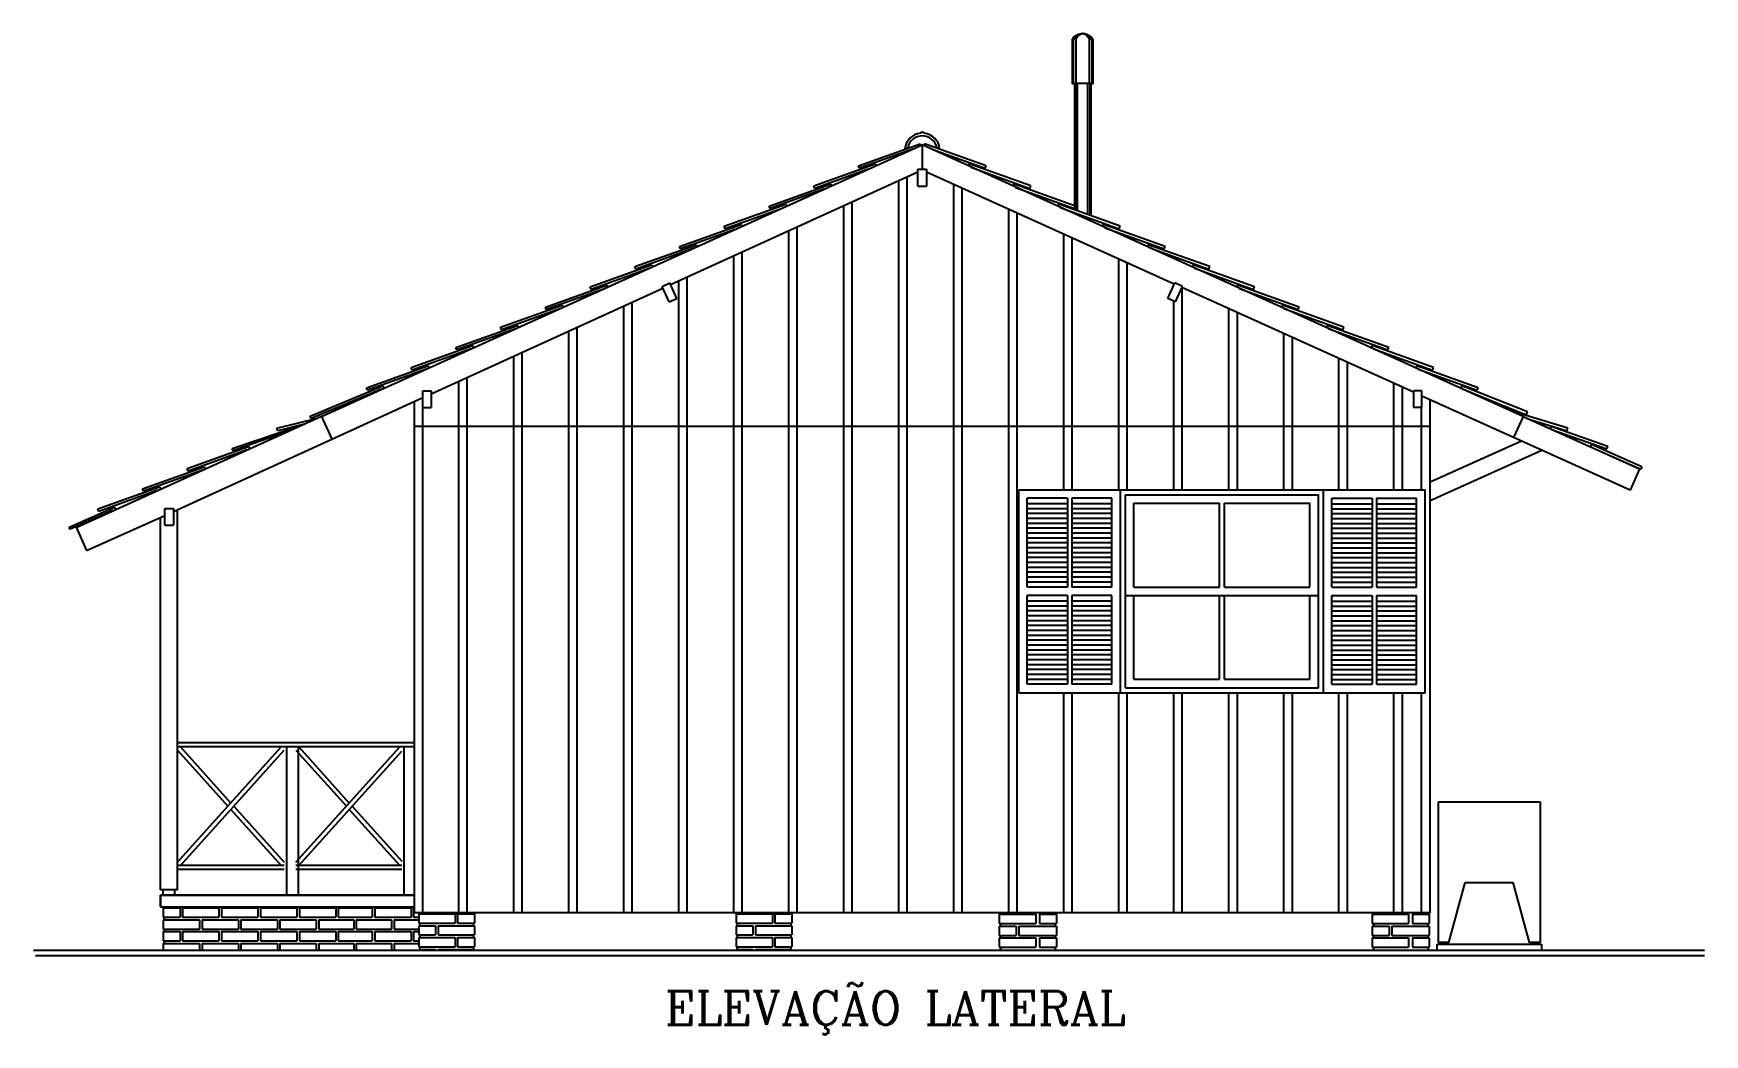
# Model space of a CAD drawing. Extents: x -7 to 226, y -20 to 32.
# Drawn here: x 215.51 to 225.38, y 26.13 to 32.04 of the extents above; entities that cross this region are included whole.
import ezdxf
from ezdxf.enums import TextEntityAlignment as Align

# ---------------------------------------------------------------- set-up
doc = ezdxf.new("R2010")
doc.units = 0
doc.header["$LTSCALE"] = 20
doc.linetypes.add('DASHED2', pattern=[0.375, 0.25, -0.125])
for name, color, linetype in [('DIM', 244, 'CONTINUOUS'), ('MADEIRAME', 244, 'CONTINUOUS'), ('PAREDE', 250, 'CONTINUOUS'), ('PEDRA', 250, 'CONTINUOUS'), ('TELHADO', 1, 'CONTINUOUS'), ('TEXTO', 244, 'CONTINUOUS'), ('VISTAL', 30, 'CONTINUOUS'), ('VISTAP', 244, 'CONTINUOUS')]:
    doc.layers.add(name, color=color, linetype=linetype)
doc.styles.add('ROMANC', font='romanc.shx', dxfattribs={"height": 0.08})

msp = doc.modelspace()

# ---------------------------------------------------------------- linework, layer by layer
at = {"layer": 'DIM', "color": 30, "linetype": 'CONTINUOUS'}
for p, q in [((216.3578, 26.9802), (216.3578, 29.2279)), ((216.2578, 26.9802), (216.2578, 29.1819)), ((217.0028, 26.9502), (217.0028, 27.8252)), ((217.0728, 26.9502), (217.0728, 27.8252)), ((216.2578, 26.8802), (216.2578, 26.9502))]:
    msp.add_line(p, q, dxfattribs=at)
at = {"layer": 'MADEIRAME'}
for p, q in [((217.2078, 29.7782), (220.7578, 31.3829)), ((224.3078, 29.7782), (220.7578, 31.3829)), ((222.2459, 30.5597), (220.7819, 31.2215)), ((223.6591, 29.921), (222.2914, 30.5392)), ((224.2513, 29.6532), (223.7091, 29.8984))]:
    msp.add_line(p, q, dxfattribs=at)
at = {"layer": 'MADEIRAME', "color": 244, "linetype": 'CONTINUOUS'}
for p, q in [((220.7578, 31.3829), (220.7578, 31.2391)), ((220.7319, 31.1391), (220.7319, 31.2391)), ((220.7319, 31.2391), (220.7819, 31.2391)), ((220.7819, 31.2396), (220.7819, 31.1391)), ((220.7319, 31.1391), (220.7819, 31.1391)), ((217.8066, 29.9302), (217.8566, 29.9302)), ((217.8066, 29.8302), (217.8066, 29.9302)), ((217.8566, 29.9302), (217.8566, 29.8302)), ((223.7091, 29.9302), (223.6591, 29.9302)), ((223.6591, 29.9302), (223.6591, 29.8302)), ((223.7091, 29.8302), (223.7091, 29.9302)), ((217.8066, 29.8302), (217.8566, 29.8302)), ((223.7091, 29.8302), (223.6591, 29.8302)), ((217.2078, 29.7782), (217.2692, 29.6437)), ((224.3078, 29.7782), (224.2513, 29.6532))]:
    msp.add_line(p, q, dxfattribs=at)
at = {"layer": 'MADEIRAME', "color": 30, "linetype": 'CONTINUOUS'}
for p, q in [((217.2078, 29.7782), (215.7595, 29.1206)), ((224.3078, 29.7782), (224.995, 29.4675)), ((224.9813, 29.4736), (224.995, 29.4675)), ((225.0078, 29.4796), (225.0024, 29.4674)), ((216.3578, 27.1439), (216.971, 27.8252)), ((216.3578, 27.8065), (216.656, 27.4752)), ((216.3747, 27.8252), (216.6728, 27.4939)), ((216.3747, 27.1252), (216.9878, 27.8065)), ((217.0578, 27.1439), (217.671, 27.8252)), ((217.0578, 27.8065), (217.356, 27.4752)), ((217.0747, 27.8252), (217.3728, 27.4939)), ((217.0747, 27.1252), (217.6828, 27.801)), ((216.6728, 27.4565), (216.971, 27.1252)), ((216.6897, 27.4752), (216.9878, 27.1439)), ((217.3728, 27.4565), (217.671, 27.1252)), ((217.3897, 27.4752), (217.6828, 27.1495))]:
    msp.add_line(p, q, dxfattribs=at)
at = {"layer": 'MADEIRAME', "color": 30}
for p, q in [((217.7578, 29.7202), (223.7578, 29.7202)), ((224.2969, 29.6327), (223.7578, 29.3899)), ((224.9388, 29.3425), (224.2513, 29.6532)), ((224.4187, 29.5776), (223.7578, 29.2795))]:
    msp.add_line(p, q, dxfattribs=at)
at = {"layer": 'MADEIRAME', "color": 250, "linetype": 'CONTINUOUS'}
for p, q in [((216.2834, 29.235), (216.3334, 29.235)), ((216.2834, 29.135), (216.2834, 29.235)), ((216.3334, 29.235), (216.3334, 29.135)), ((216.2834, 29.135), (216.3334, 29.135))]:
    msp.add_line(p, q, dxfattribs=at)
at = {"layer": 'PAREDE', "color": 244, "linetype": 'CONTINUOUS'}
for p, q in [((220.7482, 31.456), (220.7466, 31.4516)), ((220.7675, 31.456), (220.769, 31.4516)), ((220.3813, 31.2596), (220.7444, 31.3894)), ((220.7013, 31.3574), (220.387, 31.2448)), ((220.6554, 31.3597), (220.6725, 31.3658)), ((220.7444, 31.3894), (220.7494, 31.3791)), ((220.7713, 31.3894), (220.7663, 31.3791)), ((221.1344, 31.2596), (220.7713, 31.3894)), ((220.8149, 31.3571), (221.1287, 31.2448)), ((220.8603, 31.3597), (220.8432, 31.3658)), ((220.1169, 31.1403), (220.4801, 31.2701)), ((220.439, 31.2388), (220.1226, 31.1255)), ((220.387, 31.2448), (220.3813, 31.2596)), ((220.4801, 31.2701), (220.4851, 31.2596)), ((221.0356, 31.2701), (221.0306, 31.2596)), ((221.3988, 31.1403), (221.0356, 31.2701)), ((221.0439, 31.2505), (221.393, 31.1255)), ((221.1287, 31.2448), (221.1344, 31.2596)), ((219.8526, 31.021), (220.2157, 31.1508)), ((220.1767, 31.1202), (219.8583, 31.0062)), ((220.1226, 31.1255), (220.1169, 31.1403)), ((220.2157, 31.1508), (220.2209, 31.1402)), ((221.2999, 31.1508), (221.2948, 31.1402)), ((221.6631, 31.021), (221.2999, 31.1508)), ((221.3083, 31.1312), (221.6574, 31.0062)), ((221.393, 31.1255), (221.3988, 31.1403)), ((219.5883, 30.9017), (219.9514, 31.0315)), ((219.9143, 31.0016), (219.594, 30.8869)), ((219.8583, 31.0062), (219.8526, 31.021)), ((219.9514, 31.0315), (219.9566, 31.0207)), ((221.5643, 31.0315), (221.5591, 31.0207)), ((221.9274, 30.9017), (221.5643, 31.0315)), ((221.5726, 31.0119), (221.9217, 30.8869)), ((221.6574, 31.0062), (221.6631, 31.021)), ((219.3239, 30.7824), (219.6871, 30.9122)), ((219.594, 30.8869), (219.5883, 30.9017)), ((219.6871, 30.9122), (219.6924, 30.9013)), ((221.8286, 30.9122), (221.8233, 30.9013)), ((222.1917, 30.7824), (221.8286, 30.9122)), ((221.9217, 30.8869), (221.9274, 30.9017)), ((219.652, 30.883), (219.3297, 30.7676)), ((221.8369, 30.8926), (222.186, 30.7676)), ((219.0596, 30.6632), (219.4228, 30.7929)), ((219.4144, 30.7733), (219.0653, 30.6483)), ((219.3297, 30.7676), (219.3239, 30.7824)), ((219.4228, 30.7929), (219.4281, 30.7818)), ((222.0929, 30.7929), (222.0876, 30.7818)), ((222.4561, 30.6632), (222.0929, 30.7929)), ((222.1012, 30.7733), (222.4504, 30.6483)), ((222.186, 30.7676), (222.1917, 30.7824)), ((218.7953, 30.5439), (219.1584, 30.6736)), ((219.1501, 30.654), (218.801, 30.529)), ((219.0653, 30.6483), (219.0596, 30.6632)), ((219.1584, 30.6736), (219.1638, 30.6624)), ((222.3572, 30.6736), (222.3518, 30.6624)), ((222.7204, 30.5439), (222.3572, 30.6736)), ((222.3656, 30.654), (222.7147, 30.529)), ((222.4504, 30.6483), (222.4561, 30.6632)), ((218.531, 30.4246), (218.8941, 30.5543)), ((218.8858, 30.5347), (218.5367, 30.4097)), ((218.801, 30.529), (218.7953, 30.5439)), ((218.8941, 30.5543), (218.8996, 30.5429)), ((219.2211, 30.5461), (219.2667, 30.5666)), ((222.2946, 30.5461), (222.249, 30.5666)), ((222.6216, 30.5543), (222.6161, 30.5429)), ((222.9847, 30.4246), (222.6216, 30.5543)), ((222.6299, 30.5347), (222.979, 30.4097)), ((222.7147, 30.529), (222.7204, 30.5439)), ((218.2666, 30.3053), (218.6298, 30.435)), ((218.6215, 30.4154), (218.2723, 30.2904)), ((218.5367, 30.4097), (218.531, 30.4246)), ((218.6298, 30.435), (218.6353, 30.4235)), ((219.2623, 30.4549), (219.308, 30.4755)), ((222.2534, 30.4549), (222.2077, 30.4755)), ((222.8859, 30.435), (222.8803, 30.4235)), ((223.2491, 30.3053), (222.8859, 30.435)), ((222.8942, 30.4154), (223.2433, 30.2904)), ((222.979, 30.4097), (222.9847, 30.4246)), ((218.0023, 30.186), (218.3655, 30.3157)), ((218.3655, 30.3157), (218.3711, 30.304)), ((223.1502, 30.3157), (223.1446, 30.304)), ((223.5134, 30.186), (223.1502, 30.3157)), ((218.3571, 30.2962), (218.008, 30.1711)), ((218.2723, 30.2904), (218.2666, 30.3053)), ((223.1586, 30.2962), (223.5077, 30.1711)), ((223.2433, 30.2904), (223.2491, 30.3053)), ((217.738, 30.0667), (218.1011, 30.1964)), ((218.0928, 30.1769), (217.7437, 30.0518)), ((218.008, 30.1711), (218.0023, 30.186)), ((218.1011, 30.1964), (218.1068, 30.1846)), ((223.4146, 30.1964), (223.4089, 30.1846)), ((223.7777, 30.0667), (223.4146, 30.1964)), ((223.4229, 30.1769), (223.772, 30.0518)), ((223.5077, 30.1711), (223.5134, 30.186)), ((217.4737, 29.9474), (217.8368, 30.0772)), ((217.8285, 30.0576), (217.4794, 29.9325)), ((217.7437, 30.0518), (217.738, 30.0667)), ((217.8368, 30.0772), (217.8426, 30.0651)), ((223.6789, 30.0772), (223.6731, 30.0651)), ((224.042, 29.9474), (223.6789, 30.0772)), ((223.6872, 30.0576), (224.0363, 29.9325)), ((223.772, 30.0518), (223.7777, 30.0667)), ((217.1419, 29.7805), (217.5709, 29.9579)), ((217.5625, 29.9383), (217.1477, 29.7652)), ((217.4794, 29.9325), (217.4737, 29.9474)), ((217.5709, 29.9579), (217.577, 29.9451)), ((223.9448, 29.9579), (223.9387, 29.9451)), ((224.3329, 29.806), (223.9448, 29.9579)), ((223.9531, 29.9383), (224.3261, 29.7884)), ((224.0363, 29.9325), (224.042, 29.9474)), ((223.7578, 26.8452), (223.7578, 29.8763)), ((217.1477, 29.7652), (217.1419, 29.7805)), ((224.3261, 29.7884), (224.3329, 29.806))]:
    msp.add_line(p, q, dxfattribs=at)
at = {"layer": 'PAREDE', "color": 30, "linetype": 'CONTINUOUS'}
for p, q in [((216.6807, 29.5895), (217.106, 29.7322)), ((216.945, 29.7088), (217.1856, 29.7682)), ((217.106, 29.7322), (216.9507, 29.6939)), ((224.5707, 29.7088), (224.2338, 29.8117)), ((224.3545, 29.7572), (224.565, 29.6939)), ((224.4735, 29.7193), (224.4672, 29.7062)), ((224.8072, 29.6007), (224.4735, 29.7193)), ((217.0355, 29.6997), (216.6864, 29.5747)), ((216.9507, 29.6939), (216.945, 29.7088)), ((224.4818, 29.6997), (224.8015, 29.5859)), ((224.565, 29.6939), (224.5707, 29.7088)), ((216.4147, 29.4702), (216.7779, 29.6)), ((216.7696, 29.5804), (216.4204, 29.4554)), ((216.6864, 29.5747), (216.6807, 29.5895)), ((216.7696, 29.5804), (216.7697, 29.5802)), ((216.7779, 29.6), (216.7843, 29.5868)), ((224.7105, 29.6124), (224.7041, 29.5991)), ((225.0078, 29.4796), (224.7105, 29.6124)), ((224.7188, 29.5928), (225.0024, 29.4674)), ((224.8015, 29.5859), (224.8072, 29.6007)), ((216.152, 29.3509), (216.5152, 29.4807)), ((216.5068, 29.4611), (216.1577, 29.3361)), ((216.4204, 29.4554), (216.4147, 29.4702)), ((216.5152, 29.4807), (216.5213, 29.4679)), ((215.8877, 29.2316), (216.2508, 29.3614)), ((216.2425, 29.3418), (215.8934, 29.2168)), ((216.1577, 29.3361), (216.152, 29.3509)), ((216.2508, 29.3614), (216.2571, 29.3485)), ((215.7175, 29.1238), (215.9849, 29.2421)), ((215.8934, 29.2168), (215.8877, 29.2316)), ((215.9849, 29.2421), (215.9915, 29.2284)), ((215.9766, 29.2225), (215.7244, 29.1111)), ((215.9766, 29.2225), (215.9769, 29.2218)), ((215.7241, 29.1093), (215.7184, 29.1242))]:
    msp.add_line(p, q, dxfattribs=at)
at = {"layer": 'PEDRA', "color": 244}
for p, q in [((217.7578, 26.8452), (217.7578, 29.8667)), ((223.7578, 26.8452), (217.7578, 26.8452))]:
    msp.add_line(p, q, dxfattribs=at)
at = {"layer": 'PEDRA', "color": 30}
msp.add_line((217.6978, 26.9502), (217.6978, 27.8252), dxfattribs=at)
at = {"layer": 'TELHADO', "color": 244, "linetype": 'CONTINUOUS'}
for p, q in [((221.6153, 29.2952), (221.6153, 28.7702)), ((221.6403, 29.2952), (221.6403, 28.7702)), ((223.4153, 29.2952), (223.4153, 28.7702)), ((223.4403, 29.2952), (223.4403, 28.7702)), ((221.6153, 28.7202), (221.6153, 28.1952)), ((221.6403, 28.7202), (221.6403, 28.1952)), ((223.4153, 28.7202), (223.4153, 28.1952)), ((223.4403, 28.7202), (223.4403, 28.1952))]:
    msp.add_line(p, q, dxfattribs=at)
for centre, radius, start, end in [((220.7578, 31.3493), 0.103, 96.24827, 174.19626), ((220.7578, 31.3493), 0.087, 10.94119, 169.05881), ((220.7578, 31.3535), 0.103, 84.60708, 95.39292), ((220.7578, 31.3493), 0.103, 5.80374, 83.75173)]:
    msp.add_arc(centre, radius, start, end, dxfattribs=at)
at = {"layer": 'VISTAL', "color": 30}
for p, q in [((221.6635, 31.7447), (221.6635, 30.996)), ((221.6742, 30.9922), (221.6742, 31.7447)), ((221.7361, 30.9701), (221.7361, 31.7447)), ((221.7469, 31.7447), (221.7469, 30.9663))]:
    msp.add_line(p, q, dxfattribs=at)
at = {"layer": 'VISTAL', "color": 30, "linetype": 'CONTINUOUS'}
for p, q in [((216.2728, 26.9502), (216.2728, 26.9802)), ((216.3428, 26.9502), (216.3428, 26.9802)), ((216.2578, 26.9502), (217.7578, 26.9502)), ((216.2578, 26.9502), (216.2578, 26.8802)), ((216.2578, 26.8802), (217.7578, 26.8802))]:
    msp.add_line(p, q, dxfattribs=at)
at = {"layer": 'VISTAL', "color": 30}
for points in [[(221.6433, 32.0019), (221.6516, 32.0162), (221.6647, 32.0281), (221.679, 32.0364), (221.6957, 32.0412), (221.7135, 32.0412), (221.7302, 32.0364), (221.7445, 32.0281), (221.7576, 32.0162), (221.7671, 32.0019)], [(221.6433, 32.0019), (221.6433, 31.7447), (221.6504, 31.7447), (221.6504, 32.0019)], [(221.6492, 32.0019), (221.6588, 32.0174), (221.6719, 32.0304), (221.6885, 32.0388), (221.7064, 32.0412)], [(221.6695, 32.0162), (221.6635, 32.0019)], [(221.6647, 32.0019), (221.6647, 31.7447)], [(221.6695, 32.0162), (221.679, 32.0281), (221.6921, 32.0364), (221.7064, 32.0412), (221.7028, 32.0412), (221.7171, 32.0364), (221.7302, 32.0281), (221.7397, 32.0162), (221.7457, 32.0019)], [(221.7207, 32.0388), (221.7028, 32.0412)], [(221.7207, 32.0388), (221.7373, 32.0304), (221.7504, 32.0174), (221.76, 32.0019)], [(221.7457, 31.7447), (221.7457, 32.0019)], [(221.76, 32.0019), (221.76, 31.7447), (221.7671, 31.7447), (221.7671, 32.0019)], [(221.7671, 31.7447), (221.6433, 31.7447)], [(221.6576, 31.7447), (221.6576, 30.9982)], [(221.7528, 31.7447), (221.7528, 30.9641)]]:
    msp.add_lwpolyline(points, dxfattribs=at)
at = {"layer": 'VISTAP', "color": 244}
for p, q in [((219.271, 30.5572), (220.7319, 31.2238)), ((217.8566, 29.9118), (219.2255, 30.5364)), ((219.2623, 30.4549), (219.2211, 30.5461)), ((219.3078, 30.4755), (219.2667, 30.5666)), ((222.2078, 30.4755), (222.249, 30.5666)), ((222.2534, 30.4549), (222.2946, 30.5461)), ((217.2692, 29.6437), (217.8066, 29.889))]:
    msp.add_line(p, q, dxfattribs=at)
at = {"layer": 'VISTAP', "color": 30}
for p, q in [((220.619, 26.8452), (220.619, 31.1723)), ((220.669, 26.8452), (220.669, 31.1951)), ((220.944, 26.8452), (220.944, 31.1482)), ((220.994, 26.8452), (220.994, 31.1256)), ((220.294, 26.8452), (220.294, 31.024)), ((220.344, 26.8452), (220.344, 31.0468)), ((221.269, 26.8452), (221.269, 31.0013)), ((221.319, 26.8452), (221.319, 30.9787)), ((219.969, 26.8452), (219.969, 30.8757)), ((220.019, 26.8452), (220.019, 30.8985)), ((221.594, 29.3452), (221.594, 30.8544)), ((221.644, 29.3452), (221.644, 30.8318)), ((219.644, 26.8452), (219.644, 30.7274)), ((219.694, 26.8452), (219.694, 30.7502)), ((221.919, 29.3452), (221.919, 30.7075)), ((221.969, 29.3452), (221.969, 30.6849)), ((219.319, 26.8452), (219.319, 30.5791)), ((219.369, 26.8452), (219.369, 30.6019)), ((222.294, 29.3452), (222.294, 30.5463)), ((218.994, 26.8452), (218.994, 30.4308)), ((219.044, 26.8452), (219.044, 30.4536)), ((222.244, 29.3452), (222.244, 30.4592)), ((222.569, 29.3452), (222.569, 30.4137)), ((222.619, 29.3452), (222.619, 30.3911)), ((218.669, 26.8452), (218.669, 30.2825)), ((218.719, 26.8452), (218.719, 30.3053)), ((222.894, 29.3452), (222.894, 30.2668)), ((222.944, 29.3452), (222.944, 30.2442)), ((218.344, 26.8452), (218.344, 30.1342)), ((218.394, 26.8452), (218.394, 30.157)), ((223.219, 29.3452), (223.219, 30.1199)), ((223.269, 29.3452), (223.269, 30.0973)), ((218.019, 26.8452), (218.019, 29.9859)), ((218.069, 26.8452), (218.069, 30.0087)), ((223.544, 29.3452), (223.544, 29.973)), ((223.594, 29.3452), (223.594, 29.9504)), ((217.8078, 26.8452), (217.8078, 29.8302)), ((223.7078, 29.3452), (223.7078, 29.8302)), ((216.3334, 29.2167), (217.2692, 29.6437)), ((215.8208, 28.9857), (216.2834, 29.1934)), ((221.594, 26.8452), (221.594, 28.1452)), ((221.644, 26.8452), (221.644, 28.1452)), ((221.919, 26.8452), (221.919, 28.1452)), ((221.969, 26.8452), (221.969, 28.1452)), ((222.244, 26.8452), (222.244, 28.1452)), ((222.294, 26.8452), (222.294, 28.1452)), ((222.569, 26.8452), (222.569, 28.1452)), ((222.619, 26.8452), (222.619, 28.1452)), ((222.894, 26.8452), (222.894, 28.1452)), ((222.944, 26.8452), (222.944, 28.1452)), ((223.219, 26.8452), (223.219, 28.1452)), ((223.269, 26.8452), (223.269, 28.1452)), ((223.544, 26.8452), (223.544, 28.1452)), ((223.594, 26.8452), (223.594, 28.1452)), ((223.7078, 26.8452), (223.7078, 28.1452)), ((217.7578, 27.8502), (216.3578, 27.8502)), ((217.7578, 27.8252), (216.3578, 27.8252)), ((216.9878, 27.1252), (216.3578, 27.1252)), ((216.9878, 27.1002), (216.3578, 27.1002)), ((217.6828, 27.1252), (217.0578, 27.1252)), ((217.6828, 27.1002), (217.0578, 27.1002)), ((217.7578, 26.9502), (216.2578, 26.9502))]:
    msp.add_line(p, q, dxfattribs=at)
at = {"layer": 'VISTAP', "color": 30, "linetype": 'DASHED2'}
for p, q in [((224.9951, 29.4676), (224.9388, 29.3425)), ((215.7589, 29.1233), (215.8208, 28.9857))]:
    msp.add_line(p, q, dxfattribs=at)
at = {"layer": 'VISTAP', "color": 244, "linetype": 'CONTINUOUS'}
for p, q in [((221.3278, 28.1452), (221.3278, 29.3452)), ((221.3278, 29.3452), (223.7278, 29.3452)), ((221.9278, 28.1452), (221.9278, 29.3452)), ((223.1278, 28.1452), (223.1278, 29.3452)), ((223.7278, 28.1452), (223.7278, 29.3452)), ((221.3778, 28.7702), (221.3778, 29.2952)), ((221.6153, 29.2952), (221.3778, 29.2952)), ((221.6153, 29.2615), (221.3778, 29.2615)), ((221.6153, 29.2326), (221.3778, 29.2326)), ((221.8778, 29.2952), (221.6403, 29.2952)), ((221.8778, 29.2615), (221.6403, 29.2615)), ((221.8778, 29.2326), (221.6403, 29.2326)), ((221.8778, 28.7702), (221.8778, 29.2952)), ((221.9578, 28.1752), (221.9578, 29.3152)), ((221.9578, 29.3152), (223.0978, 29.3152)), ((222.0078, 28.7702), (222.0078, 29.2652)), ((222.0078, 29.2652), (222.5128, 29.2652)), ((222.5128, 28.7702), (222.5128, 29.2652)), ((222.5428, 28.7702), (222.5428, 29.2652)), ((222.5428, 29.2652), (223.0478, 29.2652)), ((223.0478, 28.7702), (223.0478, 29.2652)), ((223.0978, 28.1752), (223.0978, 29.3152)), ((223.1778, 28.7702), (223.1778, 29.2952)), ((223.1778, 29.2952), (223.4153, 29.2952)), ((223.1778, 29.2615), (223.4153, 29.2615)), ((223.1778, 29.2326), (223.4153, 29.2326)), ((223.4403, 29.2952), (223.6778, 29.2952)), ((223.4403, 29.2615), (223.6778, 29.2615)), ((223.4403, 29.2326), (223.6778, 29.2326)), ((223.6778, 28.7702), (223.6778, 29.2952)), ((221.6153, 29.2037), (221.3778, 29.2037)), ((221.6153, 29.1748), (221.3778, 29.1748)), ((221.6153, 29.1459), (221.3778, 29.1459)), ((221.8778, 29.2037), (221.6403, 29.2037)), ((221.8778, 29.1748), (221.6403, 29.1748)), ((221.8778, 29.1459), (221.6403, 29.1459)), ((223.1778, 29.2037), (223.4153, 29.2037)), ((223.1778, 29.1748), (223.4153, 29.1748)), ((223.1778, 29.1459), (223.4153, 29.1459)), ((223.4403, 29.2037), (223.6778, 29.2037)), ((223.4403, 29.1748), (223.6778, 29.1748)), ((223.4403, 29.1459), (223.6778, 29.1459)), ((221.6153, 29.117), (221.3778, 29.117)), ((221.6153, 29.0881), (221.3778, 29.0881)), ((221.6153, 29.0592), (221.3778, 29.0592)), ((221.6153, 29.0303), (221.3778, 29.0303)), ((221.8778, 29.117), (221.6403, 29.117)), ((221.8778, 29.0881), (221.6403, 29.0881)), ((221.8778, 29.0592), (221.6403, 29.0592)), ((221.8778, 29.0303), (221.6403, 29.0303)), ((223.1778, 29.117), (223.4153, 29.117)), ((223.1778, 29.0881), (223.4153, 29.0881)), ((223.1778, 29.0592), (223.4153, 29.0592)), ((223.1778, 29.0303), (223.4153, 29.0303)), ((223.4403, 29.117), (223.6778, 29.117)), ((223.4403, 29.0881), (223.6778, 29.0881)), ((223.4403, 29.0592), (223.6778, 29.0592)), ((223.4403, 29.0303), (223.6778, 29.0303)), ((221.6153, 29.0014), (221.3778, 29.0014)), ((221.6153, 28.9725), (221.3778, 28.9725)), ((221.6153, 28.9436), (221.3778, 28.9436)), ((221.8778, 29.0014), (221.6403, 29.0014)), ((221.8778, 28.9725), (221.6403, 28.9725)), ((221.8778, 28.9436), (221.6403, 28.9436)), ((223.1778, 29.0014), (223.4153, 29.0014)), ((223.1778, 28.9725), (223.4153, 28.9725)), ((223.1778, 28.9436), (223.4153, 28.9436)), ((223.4403, 29.0014), (223.6778, 29.0014)), ((223.4403, 28.9725), (223.6778, 28.9725)), ((223.4403, 28.9436), (223.6778, 28.9436)), ((221.6153, 28.9147), (221.3778, 28.9147)), ((221.6153, 28.8858), (221.3778, 28.8858)), ((221.6153, 28.8569), (221.3778, 28.8569)), ((221.8778, 28.9147), (221.6403, 28.9147)), ((221.8778, 28.8858), (221.6403, 28.8858)), ((221.8778, 28.8569), (221.6403, 28.8569)), ((223.1778, 28.9147), (223.4153, 28.9147)), ((223.1778, 28.8858), (223.4153, 28.8858)), ((223.1778, 28.8569), (223.4153, 28.8569)), ((223.4403, 28.9147), (223.6778, 28.9147)), ((223.4403, 28.8858), (223.6778, 28.8858)), ((223.4403, 28.8569), (223.6778, 28.8569)), ((221.6153, 28.828), (221.3778, 28.828)), ((221.6153, 28.7991), (221.3778, 28.7991)), ((221.6153, 28.7702), (221.3778, 28.7702)), ((221.8778, 28.828), (221.6403, 28.828)), ((221.8778, 28.7991), (221.6403, 28.7991)), ((221.8778, 28.7702), (221.6403, 28.7702)), ((222.0078, 28.7702), (222.5128, 28.7702)), ((222.5428, 28.7702), (223.0478, 28.7702)), ((223.1778, 28.828), (223.4153, 28.828)), ((223.1778, 28.7991), (223.4153, 28.7991)), ((223.1778, 28.7702), (223.4153, 28.7702)), ((223.4403, 28.828), (223.6778, 28.828)), ((223.4403, 28.7991), (223.6778, 28.7991)), ((223.4403, 28.7702), (223.6778, 28.7702)), ((221.6153, 28.7202), (221.3778, 28.7202)), ((221.3778, 28.1952), (221.3778, 28.7202)), ((221.6153, 28.6865), (221.3778, 28.6865)), ((221.6153, 28.6576), (221.3778, 28.6576)), ((221.8778, 28.7202), (221.6403, 28.7202)), ((221.8778, 28.6865), (221.6403, 28.6865)), ((221.8778, 28.6576), (221.6403, 28.6576)), ((221.8778, 28.1952), (221.8778, 28.7202)), ((221.9578, 28.7202), (223.0978, 28.7202)), ((222.0078, 28.2252), (222.0078, 28.7202)), ((222.5128, 28.2252), (222.5128, 28.7202)), ((222.5428, 28.2252), (222.5428, 28.7202)), ((223.0478, 28.2252), (223.0478, 28.7202)), ((223.1778, 28.1952), (223.1778, 28.7202)), ((223.1778, 28.7202), (223.4153, 28.7202)), ((223.1778, 28.6865), (223.4153, 28.6865)), ((223.1778, 28.6576), (223.4153, 28.6576)), ((223.4403, 28.7202), (223.6778, 28.7202)), ((223.4403, 28.6865), (223.6778, 28.6865)), ((223.4403, 28.6576), (223.6778, 28.6576)), ((223.6778, 28.1952), (223.6778, 28.7202)), ((221.6153, 28.6287), (221.3778, 28.6287)), ((221.6153, 28.5998), (221.3778, 28.5998)), ((221.6153, 28.5709), (221.3778, 28.5709)), ((221.6153, 28.542), (221.3778, 28.542)), ((221.8778, 28.6287), (221.6403, 28.6287)), ((221.8778, 28.5998), (221.6403, 28.5998)), ((221.8778, 28.5709), (221.6403, 28.5709)), ((221.8778, 28.542), (221.6403, 28.542)), ((223.1778, 28.6287), (223.4153, 28.6287)), ((223.1778, 28.5998), (223.4153, 28.5998)), ((223.1778, 28.5709), (223.4153, 28.5709)), ((223.1778, 28.542), (223.4153, 28.542)), ((223.4403, 28.6287), (223.6778, 28.6287)), ((223.4403, 28.5998), (223.6778, 28.5998)), ((223.4403, 28.5709), (223.6778, 28.5709)), ((223.4403, 28.542), (223.6778, 28.542)), ((221.6153, 28.5131), (221.3778, 28.5131)), ((221.6153, 28.4842), (221.3778, 28.4842)), ((221.6153, 28.4553), (221.3778, 28.4553)), ((221.8778, 28.5131), (221.6403, 28.5131)), ((221.8778, 28.4842), (221.6403, 28.4842)), ((221.8778, 28.4553), (221.6403, 28.4553)), ((223.1778, 28.5131), (223.4153, 28.5131)), ((223.1778, 28.4842), (223.4153, 28.4842)), ((223.1778, 28.4553), (223.4153, 28.4553)), ((223.4403, 28.5131), (223.6778, 28.5131)), ((223.4403, 28.4842), (223.6778, 28.4842)), ((223.4403, 28.4553), (223.6778, 28.4553)), ((221.6153, 28.4264), (221.3778, 28.4264)), ((221.6153, 28.3975), (221.3778, 28.3975)), ((221.6153, 28.3686), (221.3778, 28.3686)), ((221.6153, 28.3397), (221.3778, 28.3397)), ((221.8778, 28.4264), (221.6403, 28.4264)), ((221.8778, 28.3975), (221.6403, 28.3975)), ((221.8778, 28.3686), (221.6403, 28.3686)), ((221.8778, 28.3397), (221.6403, 28.3397)), ((223.1778, 28.4264), (223.4153, 28.4264)), ((223.1778, 28.3975), (223.4153, 28.3975)), ((223.1778, 28.3686), (223.4153, 28.3686)), ((223.1778, 28.3397), (223.4153, 28.3397)), ((223.4403, 28.4264), (223.6778, 28.4264)), ((223.4403, 28.3975), (223.6778, 28.3975)), ((223.4403, 28.3686), (223.6778, 28.3686)), ((223.4403, 28.3397), (223.6778, 28.3397)), ((221.6153, 28.3108), (221.3778, 28.3108)), ((221.6153, 28.2819), (221.3778, 28.2819)), ((221.6153, 28.253), (221.3778, 28.253)), ((221.8778, 28.3108), (221.6403, 28.3108)), ((221.8778, 28.2819), (221.6403, 28.2819)), ((221.8778, 28.253), (221.6403, 28.253)), ((223.1778, 28.3108), (223.4153, 28.3108)), ((223.1778, 28.2819), (223.4153, 28.2819)), ((223.1778, 28.253), (223.4153, 28.253)), ((223.4403, 28.3108), (223.6778, 28.3108)), ((223.4403, 28.2819), (223.6778, 28.2819)), ((223.4403, 28.253), (223.6778, 28.253)), ((221.3278, 28.1452), (223.7278, 28.1452)), ((221.6153, 28.2241), (221.3778, 28.2241)), ((221.6153, 28.1952), (221.3778, 28.1952)), ((221.8778, 28.2241), (221.6403, 28.2241)), ((221.8778, 28.1952), (221.6403, 28.1952)), ((221.9578, 28.1752), (223.0978, 28.1752)), ((222.0078, 28.2252), (222.5128, 28.2252)), ((222.5428, 28.2252), (223.0478, 28.2252)), ((223.1778, 28.2241), (223.4153, 28.2241)), ((223.1778, 28.1952), (223.4153, 28.1952)), ((223.4403, 28.2241), (223.6778, 28.2241)), ((223.4403, 28.1952), (223.6778, 28.1952)), ((217.7528, 26.8741), (217.7528, 26.8191)), ((217.7528, 26.8741), (217.7578, 26.8741)), ((217.7528, 26.8191), (217.7828, 26.8191)), ((221.2128, 26.837), (221.3128, 26.837)), ((221.2192, 26.8452), (221.2192, 26.837)), ((221.3348, 26.697), (221.3948, 26.697)), ((223.5379, 26.697), (223.5978, 26.697)), ((221.3348, 26.642), (221.3948, 26.642)), ((223.5379, 26.642), (223.5978, 26.642))]:
    msp.add_line(p, q, dxfattribs=at)
at = {"layer": 'VISTAP', "color": 1}
msp.add_line((218.719, 26.8452), (218.719, 28.0321), dxfattribs=at)
at = {"layer": 'VISTAP', "color": 30, "linetype": 'CONTINUOUS'}
for p, q in [((223.8071, 26.6702), (223.8071, 27.5002)), ((223.8071, 27.5002), (224.4071, 27.5002)), ((224.4071, 27.5002), (224.4071, 26.6702)), ((216.3578, 26.9802), (216.2578, 26.9802)), ((223.8685, 26.6702), (223.9658, 27.0245)), ((223.9658, 27.0245), (224.2484, 27.0245)), ((224.3457, 26.6702), (224.2484, 27.0245)), ((216.2728, 26.8741), (216.3728, 26.8741)), ((216.2728, 26.8741), (216.2728, 26.8191)), ((216.3728, 26.8741), (216.3728, 26.8191)), ((216.3878, 26.8741), (216.6028, 26.8741)), ((216.3878, 26.8741), (216.3878, 26.8191)), ((216.6028, 26.8741), (216.6028, 26.8191)), ((216.6178, 26.8741), (216.8328, 26.8741)), ((216.6178, 26.8741), (216.6178, 26.8191)), ((216.8328, 26.8741), (216.8328, 26.8191)), ((216.8478, 26.8741), (217.0628, 26.8741)), ((216.8478, 26.8741), (216.8478, 26.8191)), ((217.0628, 26.8741), (217.0628, 26.8191)), ((217.0778, 26.8741), (217.0778, 26.8191)), ((217.0778, 26.8741), (217.2928, 26.8741)), ((217.2928, 26.8741), (217.2928, 26.8191)), ((217.3078, 26.8741), (217.4078, 26.8741)), ((217.3078, 26.8741), (217.3078, 26.8191)), ((217.4078, 26.8741), (217.5078, 26.8741)), ((217.5078, 26.8741), (217.5078, 26.8191)), ((217.5228, 26.8741), (217.7378, 26.8741)), ((217.5228, 26.8741), (217.5228, 26.8191)), ((217.7378, 26.8741), (217.7378, 26.8191)), ((216.2728, 26.8191), (216.3728, 26.8191)), ((216.2728, 26.8041), (216.4878, 26.8041)), ((216.2728, 26.8041), (216.2728, 26.7491)), ((216.2728, 26.8039), (216.3594, 26.8039)), ((216.2792, 26.8191), (216.2792, 26.8039)), ((216.3401, 26.8191), (216.3728, 26.8191)), ((216.3878, 26.8191), (216.4594, 26.8191)), ((216.3878, 26.8191), (216.4401, 26.8191)), ((216.4551, 26.8191), (216.6028, 26.8191)), ((216.4878, 26.8041), (216.4878, 26.7491)), ((216.5028, 26.8041), (216.5028, 26.7491)), ((216.5028, 26.8041), (216.7178, 26.8041)), ((216.6178, 26.8191), (216.8328, 26.8191)), ((216.7178, 26.8041), (216.7178, 26.7491)), ((216.7328, 26.8041), (216.9478, 26.8041)), ((216.7328, 26.8041), (216.7328, 26.7491)), ((216.8478, 26.8191), (217.0628, 26.8191)), ((216.9478, 26.8041), (216.9478, 26.7491)), ((216.9628, 26.8041), (216.9628, 26.7491)), ((216.9628, 26.8041), (217.1778, 26.8041)), ((217.0778, 26.8191), (217.2928, 26.8191)), ((217.1778, 26.8041), (217.1778, 26.7491)), ((217.1928, 26.8041), (217.1928, 26.7491)), ((217.1928, 26.8041), (217.4004, 26.8041)), ((217.3078, 26.8191), (217.4078, 26.8191)), ((217.4004, 26.8041), (217.4004, 26.7491)), ((217.4078, 26.8191), (217.5078, 26.8191)), ((217.4142, 26.8041), (217.4142, 26.7491)), ((217.4142, 26.8041), (217.6228, 26.8041)), ((217.4142, 26.8039), (217.4944, 26.8039)), ((217.4751, 26.8191), (217.5078, 26.8191)), ((217.5228, 26.8191), (217.5751, 26.8191)), ((217.5228, 26.8191), (217.5944, 26.8191)), ((217.5901, 26.8191), (217.7378, 26.8191)), ((217.6228, 26.8041), (217.6228, 26.7491)), ((217.6378, 26.8041), (217.7828, 26.8041)), ((217.6378, 26.8041), (217.6378, 26.7491)), ((216.2728, 26.7491), (216.4878, 26.7491)), ((216.2728, 26.7341), (216.3728, 26.7341)), ((216.2728, 26.7341), (216.2728, 26.6791)), ((216.2728, 26.6791), (216.3728, 26.6791)), ((216.2728, 26.6641), (216.4878, 26.6641)), ((216.2728, 26.6641), (216.2728, 26.6216)), ((216.2792, 26.7491), (216.2792, 26.7341)), ((216.2792, 26.6791), (216.2792, 26.6641)), ((216.3401, 26.6791), (216.3728, 26.6791)), ((216.3728, 26.7341), (216.3728, 26.6791)), ((216.3878, 26.7341), (216.6028, 26.7341)), ((216.3878, 26.7341), (216.3878, 26.6791)), ((216.3878, 26.6791), (216.4401, 26.6791)), ((216.3878, 26.6791), (216.4594, 26.6791)), ((216.4551, 26.6791), (216.6028, 26.6791)), ((216.4878, 26.6641), (216.4878, 26.6216)), ((216.5028, 26.7491), (216.7178, 26.7491)), ((216.5028, 26.6641), (216.5028, 26.6216)), ((216.5028, 26.6641), (216.7178, 26.6641)), ((216.6028, 26.7341), (216.6028, 26.6791)), ((216.6178, 26.7341), (216.8328, 26.7341)), ((216.6178, 26.7341), (216.6178, 26.6791)), ((216.6178, 26.6791), (216.8328, 26.6791)), ((216.7178, 26.6641), (216.7178, 26.6216)), ((216.7328, 26.7491), (216.9478, 26.7491)), ((216.7328, 26.6641), (216.9478, 26.6641)), ((216.7328, 26.6641), (216.7328, 26.6216)), ((216.8328, 26.7341), (216.8328, 26.6791)), ((216.8478, 26.7341), (217.0628, 26.7341)), ((216.8478, 26.7341), (216.8478, 26.6791)), ((216.8478, 26.6791), (217.0628, 26.6791)), ((216.9478, 26.6641), (216.9478, 26.6216)), ((216.9628, 26.7491), (217.1778, 26.7491)), ((216.9628, 26.6641), (216.9628, 26.6216)), ((216.9628, 26.6641), (217.1778, 26.6641)), ((217.0628, 26.7341), (217.0628, 26.6791)), ((217.0778, 26.7341), (217.0778, 26.6791)), ((217.0778, 26.7341), (217.2928, 26.7341)), ((217.0778, 26.6791), (217.2928, 26.6791)), ((217.1778, 26.6641), (217.1778, 26.6216)), ((217.1928, 26.7491), (217.4004, 26.7491)), ((217.1928, 26.6641), (217.1928, 26.6216)), ((217.1928, 26.6641), (217.4004, 26.6641)), ((217.2928, 26.7341), (217.2928, 26.6791)), ((217.3078, 26.7341), (217.4004, 26.7341)), ((217.3078, 26.7341), (217.3078, 26.6791)), ((217.3078, 26.6791), (217.4078, 26.6791)), ((217.4004, 26.7341), (217.5078, 26.7341)), ((217.4004, 26.6641), (217.4004, 26.6216)), ((217.4078, 26.6791), (217.5078, 26.6791)), ((217.4142, 26.7491), (217.6228, 26.7491)), ((217.4142, 26.6641), (217.4142, 26.6216)), ((217.4142, 26.6641), (217.6228, 26.6641)), ((217.4751, 26.6791), (217.5078, 26.6791)), ((217.5078, 26.7341), (217.5078, 26.6791)), ((217.5228, 26.7341), (217.5228, 26.6791)), ((217.5228, 26.7341), (217.7378, 26.7341)), ((217.5228, 26.6791), (217.5944, 26.6791)), ((217.5228, 26.6791), (217.5751, 26.6791)), ((217.5901, 26.6791), (217.7378, 26.6791)), ((217.6228, 26.6641), (217.6228, 26.6216)), ((217.6378, 26.7491), (217.7828, 26.7491)), ((217.6378, 26.6641), (217.7828, 26.6641)), ((217.6378, 26.6641), (217.6378, 26.6216)), ((217.7378, 26.7341), (217.7378, 26.6791)), ((217.7528, 26.7341), (217.7528, 26.6791)), ((217.7528, 26.7341), (217.7828, 26.7341)), ((217.7528, 26.6791), (217.7828, 26.6791)), ((223.7993, 26.6604), (224.4168, 26.6604)), ((223.7993, 26.6202), (223.7993, 26.6604)), ((223.8685, 26.6702), (223.8071, 26.6702)), ((224.4071, 26.6702), (224.3457, 26.6702)), ((224.4168, 26.6604), (224.4168, 26.6202))]:
    msp.add_line(p, q, dxfattribs=at)
at = {"layer": 'VISTAP'}
for p, q in [((217.7828, 26.8391), (217.7828, 26.7841)), ((217.7828, 26.8391), (218.1128, 26.8391)), ((217.7828, 26.7841), (217.9978, 26.7841)), ((217.7828, 26.7691), (217.7828, 26.7141)), ((217.7828, 26.7691), (217.8828, 26.7691)), ((217.7898, 26.8452), (217.7898, 26.8391)), ((217.7898, 26.7841), (217.7898, 26.7691)), ((217.8828, 26.7691), (217.8828, 26.7141)), ((217.8978, 26.7691), (218.1128, 26.7691)), ((217.8978, 26.7691), (217.8978, 26.7141)), ((217.9978, 26.8391), (217.9978, 26.7841)), ((218.0128, 26.8391), (218.0128, 26.7841)), ((218.0128, 26.7841), (218.1128, 26.7841)), ((218.1058, 26.7841), (218.1058, 26.7691)), ((218.1128, 26.8391), (218.1128, 26.7841)), ((218.1128, 26.7691), (218.1128, 26.7141)), ((219.6576, 26.8391), (219.9876, 26.8391)), ((219.6576, 26.8391), (219.6576, 26.7841)), ((219.6576, 26.7841), (219.8726, 26.7841)), ((219.6576, 26.7691), (219.7576, 26.7691)), ((219.6576, 26.7691), (219.6576, 26.7141)), ((219.6646, 26.7841), (219.6646, 26.7691)), ((219.7576, 26.7691), (219.7576, 26.7141)), ((219.7726, 26.7691), (219.9876, 26.7691)), ((219.7726, 26.7691), (219.7726, 26.7141)), ((219.8726, 26.8391), (219.8726, 26.7841)), ((219.8876, 26.8391), (219.8876, 26.7841)), ((219.8876, 26.7841), (219.9876, 26.7841)), ((219.9806, 26.7841), (219.9806, 26.7691)), ((219.9876, 26.8391), (219.9876, 26.7841)), ((219.9876, 26.7691), (219.9876, 26.7141)), ((221.2128, 26.837), (221.2128, 26.782)), ((221.2128, 26.837), (221.4278, 26.837)), ((221.2128, 26.782), (221.4278, 26.782)), ((221.2128, 26.767), (221.3128, 26.767)), ((221.2128, 26.767), (221.2128, 26.712)), ((221.2198, 26.8452), (221.2198, 26.837)), ((221.2198, 26.782), (221.2198, 26.767)), ((221.3128, 26.767), (221.3128, 26.712)), ((221.3278, 26.767), (221.5428, 26.767)), ((221.3278, 26.767), (221.3278, 26.712)), ((221.3348, 26.767), (221.5498, 26.767)), ((221.4278, 26.837), (221.4278, 26.782)), ((221.4498, 26.837), (221.5498, 26.837)), ((221.4498, 26.837), (221.5428, 26.837)), ((221.4498, 26.837), (221.4498, 26.782)), ((221.4498, 26.782), (221.5498, 26.782)), ((221.5428, 26.8452), (221.5428, 26.837)), ((221.5428, 26.782), (221.5428, 26.767)), ((221.5498, 26.837), (221.5498, 26.782)), ((221.5498, 26.767), (221.5498, 26.712)), ((223.4159, 26.837), (223.4159, 26.782)), ((223.4159, 26.837), (223.6309, 26.837)), ((223.4159, 26.782), (223.6309, 26.782)), ((223.4159, 26.767), (223.4159, 26.712)), ((223.4159, 26.767), (223.5159, 26.767)), ((223.4229, 26.8452), (223.4229, 26.837)), ((223.4229, 26.782), (223.4229, 26.767)), ((223.5159, 26.767), (223.5159, 26.712)), ((223.5309, 26.767), (223.7459, 26.767)), ((223.5309, 26.767), (223.5309, 26.712)), ((223.5379, 26.767), (223.7529, 26.767)), ((223.6309, 26.837), (223.6309, 26.782)), ((223.6529, 26.837), (223.7459, 26.837)), ((223.6529, 26.837), (223.6529, 26.782)), ((223.6529, 26.837), (223.7529, 26.837)), ((223.6529, 26.782), (223.7529, 26.782)), ((223.7459, 26.8452), (223.7459, 26.837)), ((223.7459, 26.782), (223.7459, 26.767)), ((223.7529, 26.837), (223.7529, 26.782)), ((223.7529, 26.767), (223.7529, 26.712)), ((217.7828, 26.7141), (217.8828, 26.7141)), ((217.7828, 26.6991), (217.7828, 26.6441)), ((217.7828, 26.6991), (217.9978, 26.6991)), ((217.7898, 26.7141), (217.7898, 26.6991)), ((217.8978, 26.7141), (218.1128, 26.7141)), ((217.9978, 26.6991), (217.9978, 26.6441)), ((218.0128, 26.6991), (218.1128, 26.6991)), ((218.0128, 26.6991), (218.0128, 26.6441)), ((218.1058, 26.7141), (218.1058, 26.6991)), ((218.1128, 26.6991), (218.1128, 26.6441)), ((219.6576, 26.7141), (219.7576, 26.7141)), ((219.6576, 26.6991), (219.8726, 26.6991)), ((219.6576, 26.6991), (219.6576, 26.6441)), ((219.6646, 26.7141), (219.6646, 26.6991)), ((219.7726, 26.7141), (219.9876, 26.7141)), ((219.8726, 26.6991), (219.8726, 26.6441)), ((219.8876, 26.6991), (219.8876, 26.6441)), ((219.8876, 26.6991), (219.9876, 26.6991)), ((219.9806, 26.7141), (219.9806, 26.6991)), ((219.9876, 26.6991), (219.9876, 26.6441)), ((221.2128, 26.712), (221.3128, 26.712)), ((221.2128, 26.697), (221.2128, 26.642)), ((221.2128, 26.697), (221.4278, 26.697)), ((221.2198, 26.712), (221.2198, 26.697)), ((221.3278, 26.712), (221.5428, 26.712)), ((221.3348, 26.712), (221.5498, 26.712)), ((221.4278, 26.697), (221.4278, 26.642)), ((221.4498, 26.697), (221.5498, 26.697)), ((221.4498, 26.697), (221.5428, 26.697)), ((221.4498, 26.697), (221.4498, 26.642)), ((221.5428, 26.712), (221.5428, 26.697)), ((221.5498, 26.697), (221.5498, 26.642)), ((223.4159, 26.712), (223.5159, 26.712)), ((223.4159, 26.697), (223.4159, 26.642)), ((223.4159, 26.697), (223.6309, 26.697)), ((223.4229, 26.712), (223.4229, 26.697)), ((223.5309, 26.712), (223.7459, 26.712)), ((223.5379, 26.712), (223.7529, 26.712)), ((223.6309, 26.697), (223.6309, 26.642)), ((223.6529, 26.697), (223.7459, 26.697)), ((223.6529, 26.697), (223.6529, 26.642)), ((223.6529, 26.697), (223.7529, 26.697)), ((223.7459, 26.712), (223.7459, 26.697)), ((223.7529, 26.697), (223.7529, 26.642)), ((217.7828, 26.6441), (217.9978, 26.6441)), ((217.7828, 26.6291), (217.7828, 26.6216)), ((217.7828, 26.6291), (217.8828, 26.6291)), ((217.7898, 26.6441), (217.7898, 26.6291)), ((217.8828, 26.6291), (217.8828, 26.6216)), ((217.8978, 26.6291), (218.1128, 26.6291)), ((217.8978, 26.6291), (217.8978, 26.6216)), ((218.0128, 26.6441), (218.1128, 26.6441)), ((218.1058, 26.6441), (218.1058, 26.6291)), ((218.1128, 26.6291), (218.1128, 26.6216)), ((219.6576, 26.6441), (219.8726, 26.6441)), ((219.6576, 26.6291), (219.7576, 26.6291)), ((219.6576, 26.6291), (219.6576, 26.6216)), ((219.6646, 26.6441), (219.6646, 26.6291)), ((219.7576, 26.6291), (219.7576, 26.6216)), ((219.7726, 26.6291), (219.9876, 26.6291)), ((219.7726, 26.6291), (219.7726, 26.6216)), ((219.8876, 26.6441), (219.9876, 26.6441)), ((219.9806, 26.6441), (219.9806, 26.6291)), ((219.9876, 26.6291), (219.9876, 26.6216)), ((221.2128, 26.642), (221.4278, 26.642)), ((221.2198, 26.642), (221.2198, 26.6216)), ((221.4498, 26.642), (221.5498, 26.642)), ((221.5428, 26.642), (221.5428, 26.6216)), ((223.4159, 26.642), (223.6309, 26.642)), ((223.4229, 26.642), (223.4229, 26.6216)), ((223.6529, 26.642), (223.7529, 26.642)), ((223.7459, 26.642), (223.7459, 26.6216))]:
    msp.add_line(p, q, dxfattribs=at)
at = {"layer": 'VISTAP', "color": 92, "linetype": 'CONTINUOUS'}
for p, q in [((225.3793, 26.6216), (215.5066, 26.6216)), ((225.3793, 26.5916), (215.5193, 26.5916))]:
    msp.add_line(p, q, dxfattribs=at)

# ---------------------------------------------------------------- texts
at = {"layer": 'TEXTO', "color": 5, "linetype": 'CONTINUOUS', "style": 'ROMANC'}
msp.add_text('ELEVAÇÃO LATERAL', height=0.2, dxfattribs=at).set_placement((220.5965, 26.2804), align=Align.MIDDLE)

doc.saveas('drawing.dxf')
